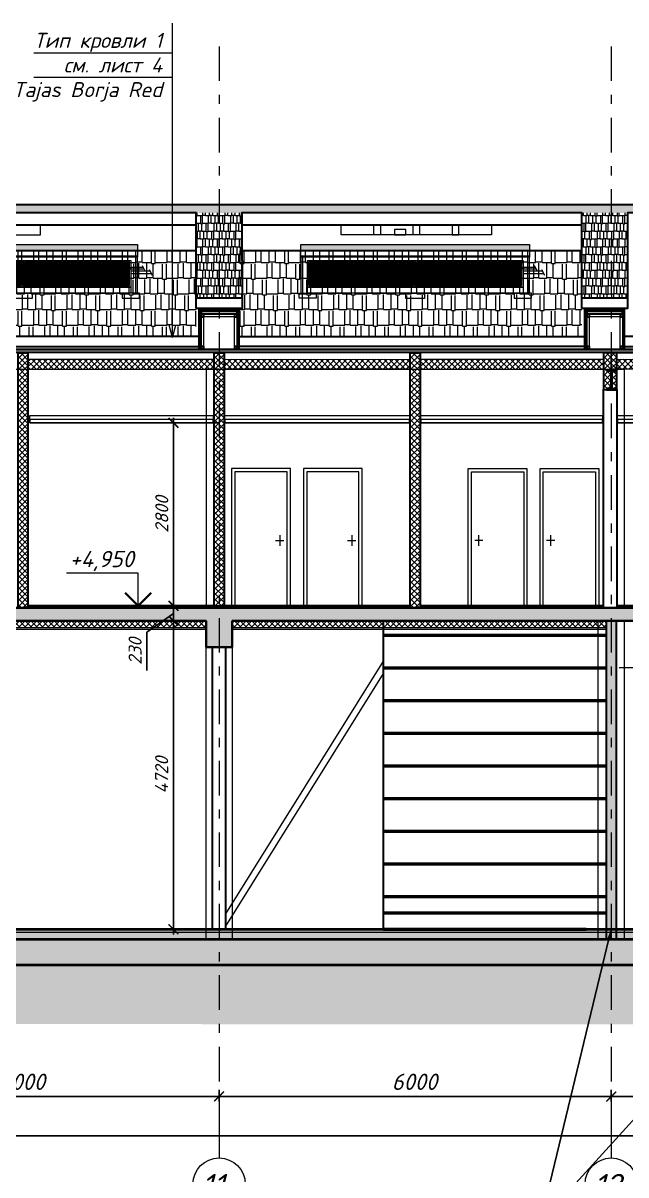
# Model space of a CAD drawing. Header units: millimetres. Extents: x -6419137 to 687965, y -598396 to 179722.
# Drawn here: x 466091 to 475316, y 79737 to 97367 of the extents above; entities that cross this region are included whole.
import ezdxf
from ezdxf.enums import TextEntityAlignment as Align

# ---------------------------------------------------------------- set-up
doc = ezdxf.new("R2010")
doc.units = ezdxf.units.MM
doc.header["$MEASUREMENT"] = 0
doc.linetypes.add('штриховаяX2', pattern=[38.1, 25.4, -12.7])
doc.linetypes.add('Штрихштриховая', pattern=[10936.110735, 5291.666508, -2116.666555, 1411.111116, -2116.666555])
for name, color, linetype, lineweight in [('k_ Металл', 5, 'Continuous', 40), ('Арматура', 72, 'Continuous', 50), ('Двери ArchiCAD', 7, 'Continuous', 0), ('колонны_Ном._пера__94', 252, 'Continuous', 5), ('оси_Ном._пера__96', 7, 'Continuous', 5), ('оси_Ном._пера__97', 7, 'Continuous', 20), ('отделка', 220, 'Continuous', 0), ('перекрытие_Ном._пера__94', 252, 'Continuous', 13), ('перекрытие_Ном._пера__98', 7, 'Continuous', 35), ('перекрытие_Ном._пера__99', 7, 'Continuous', 40), ('стены внутр_Ном._пера__99', 7, 'Continuous', 30), ('стены наруж_Ном._пера__1', 7, 'Continuous', 25), ('стены наруж_Ном._пера__99', 7, 'Continuous', 40), ('текст_Ном._пера__1', 7, 'Continuous', 25), ('текст_Ном._пера__96', 7, 'Continuous', 5), ('чертеж_Ном._пера__91', 250, 'Continuous', 5), ('чертеж_Ном._пера__96', 7, 'Continuous', 13), ('чертеж_Ном._пера__98', 7, 'Continuous', 35), ('Штриховка', 7, 'Continuous', 5), ('штриховка_Ном._пера__94', 252, 'Continuous', 5), ('штриховка_Ном._пера__95', 251, 'Continuous', 5), ('штриховка_Ном._пера__96', 7, 'Continuous', 13)]:
    doc.layers.add(name, color=color, linetype=linetype, lineweight=lineweight)
for name, color, linetype in [('крыша', 7, 'Continuous'), ('оси', 7, 'Continuous'), ('перегородки', 7, 'Continuous'), ('размеры', 7, 'Continuous'), ('размеры внутр', 7, 'Continuous'), ('стены наруж', 7, 'Continuous'), ('текст', 7, 'Continuous'), ('чертеж', 7, 'Continuous')]:
    doc.layers.add(name, color=color, linetype=linetype)
doc.styles.get("Standard").update_dxf_attribs({"font": 'isocpeui.ttf'})
doc.styles.add('СГЕНЕРИР_СТИЛЬ_1', font='gost_2_304-81_type.ttf')
doc.dimstyles.new('STEP', dxfattribs={"dimtxt": 200, "dimasz": 150, "dimexe": 80, "dimexo": 80, "dimgap": 80, "dimtad": 1, "dimdec": 0, "dimzin": 0, "dimdsep": 46, "dimtxsty": 'Standard', "dimblk": 'ARCHTICK', "dimcen": 150, "dimdle": 80, "dimadec": 0, "dimazin": 0, "dimtfac": 1, "dimtdec": 0, "dimtofl": 0, "dimtmove": 1, "dimatfit": 3, "dimfxl": 1, "dimtolj": 1, "dimtzin": 0, "dimarcsym": 0})
doc.dimstyles.new('СГЕНЕРИР_СТИЛЬ__1', dxfattribs={"dimtxt": 250, "dimasz": 150, "dimexe": 100, "dimexo": 100, "dimgap": 100, "dimtad": 1, "dimdec": 0, "dimzin": 0, "dimdsep": 46, "dimtxsty": 'Standard', "dimblk": 'ARCHTICK', "dimcen": 0.09, "dimdle": 100, "dimclrd": 7, "dimclre": 7, "dimclrt": 7, "dimadec": 0, "dimazin": 0, "dimtfac": 1, "dimtdec": 0, "dimtmove": 0, "dimatfit": 3, "dimfxl": 1, "dimtolj": 1, "dimtzin": 0, "dimarcsym": 0})
pattern_1 = [(0, (360254.3, -7096.7), (510, 240), [120, -100, 140, -60, 180, -80]), (0, (360374.3, -7086.7), (510, 240), [100, -380, 80, -120]), (0, (360614.3, -7111.7), (510, 240), [60, -620]), (90, (360254.29, -7096.7), (-170, 240), [230, -730]), (90, (360374.29, -7096.7), (-170, 240), [225, -735]), (90, (360474.29, -7096.7), (-170, 240), [210, -750]), (90, (360614.29, -7111.7), (-170, 240), [230, -730]), (90, (360674.29, -7111.7), (-170, 240), [230, -730]), (90, (360854.29, -7096.7), (-170, 240), [220, -740])]
pattern_2 = [(0, (360254.29, -7096.7), (255, 120), [60, -50, 70, -30, 90, -40]), (0, (360314.29, -7091.7), (255, 120), [50, -190, 40, -60]), (0, (360434.29, -7104.2), (255, 120), [30, -310]), (90, (360254.29, -7096.7), (-85, 120), [115, -365]), (90, (360314.29, -7096.7), (-85, 120), [112.5, -367.5]), (90, (360364.29, -7096.7), (-85, 120), [105, -375]), (90, (360434.29, -7104.2), (-85, 120), [115, -365]), (90, (360464.29, -7104.2), (-85, 120), [115, -365]), (90, (360554.29, -7096.7), (-85, 120), [110, -370])]
pattern_3 = [(45, (469382.946, 91883.295), (-44.1942, 44.1942), []), (135, (469382.946, 91883.295), (-44.1942, -44.1942), [])]
pattern_4 = [(0, (54.998, 374.053), (9e-15, 25), [])]

# ---------------------------------------------------------------- blocks, each defined once
blk = doc.blocks.new('Линия_1_1', base_point=(-12683, 8059))
at = {"layer": 'текст_Ном._пера__96', "linetype": 'Continuous'}
for q in [(-12683, 12870), (-12733, 8246), (-12633, 8246)]:
    blk.add_line((-12683, 8059), q, dxfattribs=at)
blk = doc.blocks.new('_ArchTick')
at = {"color": 0, "linetype": 'ByBlock', "const_width": 0.15}
blk.add_lwpolyline([(-0.5, -0.5), (0.5, 0.5)], dxfattribs=at)
blk = doc.blocks.new('*D712')
at = {"layer": 'Defpoints', "color": 0, "linetype": 'Continuous', "transparency": 16777216}
for p in [(484591, 80338), (416941, 80163), (484591, 80163)]:
    blk.add_point(p, dxfattribs=at)
at = {"layer": 'размеры', "color": 7, "linetype": 'Continuous', "lineweight": -2, "transparency": 16777216}
for p, q in [((416941, 80263), (416941, 80438)), ((484591, 80263), (484591, 80438)), ((416841, 80338), (484691, 80338))]:
    blk.add_line(p, q, dxfattribs=at)
at = {"layer": 'размеры', "color": 7, "linetype": 'Continuous', "lineweight": -2, "transparency": 16777216, "xscale": 150, "yscale": 150, "zscale": 150, "rotation": 180}
blk.add_blockref('_ArchTick', (416941, 80338), dxfattribs=at)
at = {"layer": 'размеры', "color": 7, "linetype": 'Continuous', "lineweight": -2, "transparency": 16777216, "xscale": 150, "yscale": 150, "zscale": 150}
blk.add_blockref('_ArchTick', (484591, 80338), dxfattribs=at)
at = {"layer": 'размеры', "color": 7, "linetype": 'Continuous', "transparency": 16777216, "insert": (450760, 80565), "char_height": 250, "attachment_point": 5}
blk.add_mtext('\\A1;67650', dxfattribs=at)
blk = doc.blocks.new('*D722')
at = {"layer": 'Defpoints', "color": 0, "linetype": 'Continuous', "transparency": 16777216}
for p in [(469091, 80938), (463091, 80763), (469091, 80763)]:
    blk.add_point(p, dxfattribs=at)
at = {"layer": 'размеры', "color": 7, "linetype": 'Continuous', "lineweight": -2, "transparency": 16777216}
for p, q in [((462991, 80938), (469191, 80938)), ((463091, 80863), (463091, 81038)), ((469091, 80863), (469091, 81038))]:
    blk.add_line(p, q, dxfattribs=at)
at = {"layer": 'размеры', "color": 7, "linetype": 'Continuous', "lineweight": -2, "transparency": 16777216, "xscale": 150, "yscale": 150, "zscale": 150, "rotation": 180}
blk.add_blockref('_ArchTick', (463091, 80938), dxfattribs=at)
at = {"layer": 'размеры', "color": 7, "linetype": 'Continuous', "lineweight": -2, "transparency": 16777216, "xscale": 150, "yscale": 150, "zscale": 150}
blk.add_blockref('_ArchTick', (469091, 80938), dxfattribs=at)
at = {"layer": 'размеры', "color": 7, "linetype": 'Continuous', "transparency": 16777216, "insert": (466080, 81163), "char_height": 250, "attachment_point": 5}
blk.add_mtext('\\A1;6000', dxfattribs=at)
blk = doc.blocks.new('*D723')
at = {"layer": 'Defpoints', "color": 0, "linetype": 'Continuous', "transparency": 16777216}
for p in [(475091, 80938), (469091, 80763), (475091, 80763)]:
    blk.add_point(p, dxfattribs=at)
at = {"layer": 'размеры', "color": 7, "linetype": 'Continuous', "lineweight": -2, "transparency": 16777216}
for p, q in [((468991, 80938), (475191, 80938)), ((469091, 80863), (469091, 81038)), ((475091, 80863), (475091, 81038))]:
    blk.add_line(p, q, dxfattribs=at)
at = {"layer": 'размеры', "color": 7, "linetype": 'Continuous', "lineweight": -2, "transparency": 16777216, "xscale": 150, "yscale": 150, "zscale": 150, "rotation": 180}
blk.add_blockref('_ArchTick', (469091, 80938), dxfattribs=at)
at = {"layer": 'размеры', "color": 7, "linetype": 'Continuous', "lineweight": -2, "transparency": 16777216, "xscale": 150, "yscale": 150, "zscale": 150}
blk.add_blockref('_ArchTick', (475091, 80938), dxfattribs=at)
at = {"layer": 'размеры', "color": 7, "linetype": 'Continuous', "transparency": 16777216, "insert": (472080, 81163), "char_height": 250, "attachment_point": 5}
blk.add_mtext('\\A1;6000', dxfattribs=at)
blk = doc.blocks.new('*D724')
at = {"layer": 'Defpoints', "color": 0, "linetype": 'Continuous', "transparency": 16777216}
for p in [(478591, 80938), (475091, 80763), (478591, 80763)]:
    blk.add_point(p, dxfattribs=at)
at = {"layer": 'размеры', "color": 7, "linetype": 'Continuous', "lineweight": -2, "transparency": 16777216}
for p, q in [((474991, 80938), (478691, 80938)), ((475091, 80863), (475091, 81038)), ((478591, 80863), (478591, 81038))]:
    blk.add_line(p, q, dxfattribs=at)
at = {"layer": 'размеры', "color": 7, "linetype": 'Continuous', "lineweight": -2, "transparency": 16777216, "xscale": 150, "yscale": 150, "zscale": 150, "rotation": 180}
blk.add_blockref('_ArchTick', (475091, 80938), dxfattribs=at)
at = {"layer": 'размеры', "color": 7, "linetype": 'Continuous', "lineweight": -2, "transparency": 16777216, "xscale": 150, "yscale": 150, "zscale": 150}
blk.add_blockref('_ArchTick', (478591, 80938), dxfattribs=at)
at = {"layer": 'размеры', "color": 7, "linetype": 'Continuous', "transparency": 16777216, "insert": (476830, 81163), "char_height": 250, "attachment_point": 5}
blk.add_mtext('\\A1;3500', dxfattribs=at)
blk = doc.blocks.new('A$C4D54658C')
at = {"layer": 'штриховка_Ном._пера__96', "linetype": 'Continuous'}
h = blk.add_hatch(dxfattribs=at)
h.set_pattern_fill('ANSI33', color=256, scale=500, style=0)
h.set_pattern_definition([(45, (-13169.47, 40.54), (-88.38835, 88.38835), []), (45, (-13081.08, 40.54), (-88.38835, 88.38835), [62.5, -31.25])])
h.paths.add_polyline_path([(-12938, -40), (-13338, -40), (-13338, -41), (-12938, -41)], flags=16)
h.paths.add_polyline_path([(24562, 268), (24162, 268), (24162, -40), (24562, -40)])
h.paths.add_polyline_path([(-13338, -432), (24562, -432), (24562, -32), (-13338, -32)])
h = blk.add_hatch(dxfattribs=at)
h.set_pattern_fill('AR-CONC', color=256, scale=8, style=0)
h.set_pattern_definition([(50, (-117084.94, 401.83), (57.380815, -5.020171), [6, -66]), (355, (-117084.94, 401.83), (-11.100107, 60.17537), [4.8, -52.8]), (100.451444, (-117080.16, 401.41), (46.280708, 55.1552), [5.099215, -56.09137]), (46.1842, (-117084.94, 417.83), (85.379306, -13.241542), [9, -99]), (96.635635, (-117077.825, 416.73), (74.772956, 77.92949), [7.64883, -84.1371]), (351.184164, (-117084.94, 417.83), (74.772956, 77.92949), [7.2, -79.2]), (21, (-117076.94, 413.83), (47.752564, -32.209511), [6, -66]), (326, (-117076.94, 413.83), (19.465227, 58.012004), [4.8, -52.8]), (71.451445, (-117072.96, 411.146), (67.21779, 25.802492), [5.099215, -56.09137]), (37.5, (-117084.94, 401.83), (0.9727884, 26.6315083), [0, -52.16, 0, -53.6, 0, -53]), (7.5, (-117084.94, 401.83), (21.045563, 31.552937), [0, -30.56, 0, -50.96, 0, -20.2]), (327.5, (-117102.78, 401.83), (42.705795, -1.8043897), [0, -20, 0, -62.4, 0, -82.8]), (317.5, (-117110.78, 401.83), (46.654894, 8.008399), [0, -26, 0, -41.44, 0, -58.8])])
h.paths.add_polyline_path([(-9618, 18), (-9618, 118), (-13338, 118), (-13338, 18)])
h.paths.add_polyline_path([(-9458, 118), (-9458, -32), (24162, -32), (24162, 118)])
at = {"layer": 'перекрытие_Ном._пера__99', "linetype": 'Continuous'}
blk.add_line((-9465, 118), (24162, 118), dxfattribs=at)
blk.add_lwpolyline([(24562, -432), (-13338, -432), (-13338, -32), (24162, -32), (24162, 268), (24562, 268), (24562, -40), (24562, -432)], dxfattribs=at)
at = {"layer": 'штриховка_Ном._пера__96', "linetype": 'Continuous'}
blk.add_line((-9460, 73), (24162, 73), dxfattribs=at)
blk = doc.blocks.new('*D731')
at = {"layer": 'Defpoints', "color": 0, "transparency": 16777216}
for p in [(468394, 91247), (469179, 91247), (468309, 88447)]:
    blk.add_point(p, dxfattribs=at)
at = {"layer": 'чертеж_Ном._пера__91', "color": 0, "lineweight": -2, "transparency": 16777216}
for p, q in [((468394, 88367), (468394, 91327)), ((469099, 91247), (468314, 91247)), ((468389, 88447), (468474, 88447))]:
    blk.add_line(p, q, dxfattribs=at)
at = {"layer": 'чертеж_Ном._пера__91', "color": 0, "lineweight": -2, "transparency": 16777216, "xscale": 150, "yscale": 150, "zscale": 150}
for p, rotation in [((468394, 91247), 90), ((468394, 88447), 270)]:
    blk.add_blockref('_ArchTick', p, dxfattribs=dict(at, rotation=rotation))
at = {"layer": 'чертеж_Ном._пера__91', "color": 0, "lineweight": 0, "transparency": 16777216, "insert": (468214, 89847), "char_height": 200, "attachment_point": 5, "rotation": 90}
blk.add_mtext('\\A1;2800', dxfattribs=at)
blk = doc.blocks.new('Стандартный маркер сетки[4]_1', base_point=(-11121, 200))
at = {"layer": 'оси_Ном._пера__96', "linetype": 'Штрихштриховая', "ltscale": 0.1}
blk.add_line((-11121, 13513), (-11121, -2500), dxfattribs=at)
at = {"layer": 'оси_Ном._пера__96', "linetype": 'Штрихштриховая'}
blk.add_line((-11121, -2500), (-11121, -3500), dxfattribs=at)
blk.add_point((-11121, -2500), dxfattribs=at)
blk.add_point((-11121, -2500), dxfattribs=at)
at = {"layer": 'оси_Ном._пера__97', "linetype": 'Continuous'}
blk.add_circle((-11121, -3900), 400, dxfattribs=at)
at = {"layer": 'оси_Ном._пера__96', "style": 'СГЕНЕРИР_СТИЛЬ_1'}
blk.add_attdef('AC_MarkerText_1', text='', height=350, rotation=360, dxfattribs=at).set_placement((-11260, -4170), align=Align.BOTTOM_LEFT)
blk = doc.blocks.new('*U702')
for p, q in [((56.95, 287.8), (0, 287.8)), ((71.95, 272.8), (71.95, 24.2)), ((78.05, 272.8), (78.05, 24.2)), ((93.05, 287.8), (150, 287.8)), ((56.95, 9.2), (0, 9.2)), ((93.05, 9.2), (150, 9.2))]:
    blk.add_line(p, q)
for points in [[(150, 287.8), (150, 297), (0, 297), (0, 287.8)], [(0, 9.2), (0, 0), (150, 0), (150, 9.2)]]:
    blk.add_lwpolyline(points)
for centre, start, end in [((56.95, 272.8), 0, 90), ((93.05, 272.8), 90, 180), ((56.95, 24.2), 270, 360), ((93.05, 24.2), 180, 270)]:
    blk.add_arc(centre, 15, start, end)
blk = doc.blocks.new('*D739')
at = {"layer": 'Defpoints', "color": 0, "transparency": 16777216}
for p in [(468287, 88217), (468287, 83497), (468393, 83497)]:
    blk.add_point(p, dxfattribs=at)
at = {"layer": 'чертеж_Ном._пера__91', "color": 0, "lineweight": -2, "transparency": 16777216}
for p, q in [((468367, 88217), (468473, 88217)), ((468393, 88297), (468393, 83417)), ((468367, 83497), (468473, 83497))]:
    blk.add_line(p, q, dxfattribs=at)
at = {"layer": 'чертеж_Ном._пера__91', "color": 0, "lineweight": -2, "transparency": 16777216, "xscale": 150, "yscale": 150, "zscale": 150}
for p, rotation in [((468393, 88217), 90), ((468393, 83497), 270)]:
    blk.add_blockref('_ArchTick', p, dxfattribs=dict(at, rotation=rotation))
at = {"layer": 'чертеж_Ном._пера__91', "color": 0, "lineweight": 0, "transparency": 16777216, "insert": (468212, 85857), "char_height": 200, "attachment_point": 5, "rotation": 90}
blk.add_mtext('\\A1;4720', dxfattribs=at)
blk = doc.blocks.new('*D733')
at = {"layer": 'Defpoints', "color": 0, "transparency": 16777216}
for p in [(468301, 88447), (468301, 88217), (468394, 88217)]:
    blk.add_point(p, dxfattribs=at)
at = {"layer": 'чертеж_Ном._пера__91', "color": 0, "lineweight": -2, "transparency": 16777216}
for p, q in [((468394, 88527), (468394, 88137)), ((468394, 88332), (467986, 88044)), ((468381, 88447), (468474, 88447)), ((468381, 88217), (468474, 88217)), ((467986, 88044), (467986, 87460))]:
    blk.add_line(p, q, dxfattribs=at)
at = {"layer": 'чертеж_Ном._пера__91', "color": 0, "lineweight": -2, "transparency": 16777216, "xscale": 150, "yscale": 150, "zscale": 150}
for p, rotation in [((468394, 88447), 90), ((468394, 88217), 270)]:
    blk.add_blockref('_ArchTick', p, dxfattribs=dict(at, rotation=rotation))
at = {"layer": 'чертеж_Ном._пера__91', "color": 0, "lineweight": 0, "transparency": 16777216, "insert": (467806, 87752), "char_height": 200, "attachment_point": 5, "rotation": 90}
blk.add_mtext('\\A1;230', dxfattribs=at)
blk = doc.blocks.new('A$C403B57EC')
at = {"layer": 'чертеж_Ном._пера__96', "linetype": 'Continuous'}
for p, q in [((51, 201), (-1046, 201)), ((51, -299), (51, 201)), ((410, -299), (-240, -299))]:
    blk.add_line(p, q, dxfattribs=at)
at = {"layer": 'чертеж_Ном._пера__98', "linetype": 'Continuous'}
for q in [(-149, -99), (251, -99)]:
    blk.add_line((51, -299), q, dxfattribs=at)
blk = doc.blocks.new('A$C2E055150')
at = {"layer": 'стены наруж'}
h = blk.add_hatch(color=256, dxfattribs=at)
h.dxf.hatch_style = 1
h.set_gradient(color1=(255, 255, 255), color2=(135, 135, 135), rotation=90, tint=1)
h.paths.add_polyline_path([(1052, 995), (-2447, 995), (-2447, 897), (1052, 897)])
at = {"layer": 'чертеж', "true_color": 0x565c8a}
h = blk.add_hatch(dxfattribs=at)
h.set_pattern_fill('ANSI31', color=165, scale=200, angle=315)
h.set_pattern_definition(pattern_4)
h.paths.add_polyline_path([(-722, 726), (-2323, 726), (-2323, 367), (-722, 367)])
h = blk.add_hatch(dxfattribs=at)
h.set_pattern_fill('ANSI31', color=165, scale=200, angle=315)
h.set_pattern_definition(pattern_4)
h.paths.add_polyline_path([(928, 726), (-673, 726), (-673, 367), (928, 367)])
at = {"layer": 'чертеж', "lineweight": 5}
for points in [[(-2447, 995), (1052, 995), (1052, 798), (-2447, 798)], [(-2447, 897), (1052, 897), (1052, 816), (-2447, 816)], [(-2417, 798), (-2447, 798), (-2447, 248), (-2417, 248)], [(-2347, 750), (-697, 750), (-697, 343), (-2347, 343)], [(-697, 750), (953, 750), (953, 343), (-697, 343)], [(1052, 798), (1023, 798), (1023, 248), (1052, 248)], [(-2475, 248), (-2214, 248), (-2214, 171), (-2475, 171)], [(-839, 248), (-556, 248), (-556, 165), (-839, 165)], [(1084, 248), (819, 248), (819, 171), (1084, 171)]]:
    blk.add_lwpolyline(points, close=True, dxfattribs=at)
at = {"layer": 'чертеж', "color": 165, "true_color": 0x565c8a}
for points in [[(-2323, 726), (-722, 726), (-722, 367), (-2323, 367)], [(-673, 726), (928, 726), (928, 367), (-673, 367)]]:
    blk.add_lwpolyline(points, close=True, dxfattribs=at)
at = {"layer": 'чертеж', "lineweight": 5}
for points in [[(1155, 616), (953, 616), (953, 649), (1137, 649)], [(1248, 585), (953, 585), (953, 552), (1266, 552)]]:
    blk.add_lwpolyline(points, dxfattribs=at)
at = {"layer": 'чертеж', "lineweight": 9}
blk.add_lwpolyline([(-2347, 343), (953, 343), (953, 248), (-2347, 248)], close=True, dxfattribs=at)
at = {"layer": 'чертеж_Ном._пера__96', "color": 56, "lineweight": 5, "true_color": 0x757500}
for points in [[(1124, 674), (1168, 592)], [(1234, 611), (1280, 526)]]:
    blk.add_lwpolyline(points, dxfattribs=at)

msp = doc.modelspace()

# ---------------------------------------------------------------- hatches: boundary and pattern name
at = {"layer": 'перекрытие_Ном._пера__94', "linetype": 'Continuous'}
h = msp.add_hatch(color=256, dxfattribs=at)
h.paths.add_polyline_path([(484791.2, 88216.6), (484391.2, 88216.6), (484391.2, 87816.6), (484791.2, 87816.6)])
h.paths.add_polyline_path([(469291.2, 88216.6), (468891.2, 88216.6), (468891.2, 87816.6), (469291.2, 87816.6)])
h.paths.add_polyline_path([(463291.2, 88216.6), (462891.2, 88216.6), (462891.2, 87816.6), (463291.2, 87816.6)])
h.paths.add_polyline_path([(457291.2, 88216.6), (456891.2, 88216.6), (456891.2, 87816.6), (457291.2, 87816.6)])
h.paths.add_polyline_path([(450891.2, 88216.6), (486091.2, 88216.6), (486091.2, 88416.3), (450891.2, 88416.6)])
at = {"layer": 'стены внутр_Ном._пера__99', "lineweight": 5}
h = msp.add_hatch(dxfattribs=at)
h.set_pattern_fill('ANSI37', color=34, scale=500, style=0)
h.set_pattern_definition([(45, (372254.29, -7096.7), (-44.194174, 44.194174), []), (135, (372254.29, -7096.7), (-44.194174, -44.194174), [])])
h.paths.add_polyline_path([(466166.2, 92318.4), (466016.2, 92318.4), (466016.2, 88416.6), (466166.2, 88416.6)])
h = msp.add_hatch(dxfattribs=at)
h.set_pattern_fill('ANSI37', color=34, scale=500, style=0)
h.set_pattern_definition([(45, (375254.29, -7096.7), (-44.194174, 44.194174), []), (135, (375254.29, -7096.7), (-44.194174, -44.194174), [])])
h.paths.add_polyline_path([(469166.2, 92318.1), (469016.2, 92318.1), (469016.2, 88416.6), (469166.2, 88416.6)])
h = msp.add_hatch(dxfattribs=at)
h.set_pattern_fill('ANSI37', color=34, scale=500, style=0)
h.set_pattern_definition([(45, (378254.29, -7096.7), (-44.194174, 44.194174), []), (135, (378254.29, -7096.7), (-44.194174, -44.194174), [])])
h.paths.add_polyline_path([(472166.2, 92318.1), (472016.2, 92318.1), (472016.2, 88416.6), (472166.2, 88416.6)])
h = msp.add_hatch(dxfattribs=at)
h.set_pattern_fill('ANSI37', color=34, scale=500, style=0)
h.set_pattern_definition([(45, (381212.04, -7096.7), (-44.194174, 44.194174), []), (135, (381212.04, -7096.7), (-44.194174, -44.194174), [])])
h.paths.add_polyline_path([(474974, 91758.4), (475174, 91758.4), (475174, 92318.1), (474974, 92318.1)])
at = {"layer": 'Штриховка', "lineweight": 0}
h = msp.add_hatch(dxfattribs=at)
h.set_pattern_fill('ANSI37', color=52, scale=500)
h.set_pattern_definition([(45, (463382.946, 91883.295), (-44.1942, 44.1942), []), (135, (463382.946, 91883.295), (-44.1942, -44.1942), [])])
h.paths.add_polyline_path([(466166.2, 92219.5), (469016.2, 92219.5), (469016.2, 92069.5), (466166.2, 92069.5)])
h = msp.add_hatch(dxfattribs=at)
h.set_pattern_fill('ANSI37', color=52, scale=500)
h.set_pattern_definition(pattern_3)
h.paths.add_polyline_path([(472016.2, 92219.5), (469166.2, 92221.4), (469166.2, 92071.4), (472016.2, 92069.5)])
h = msp.add_hatch(dxfattribs=at)
h.set_pattern_fill('ANSI37', color=52, scale=500)
h.set_pattern_definition(pattern_3)
h.paths.add_polyline_path([(472166.2, 92219.5), (474974, 92219.5), (474974, 92069.5), (472166.2, 92069.5)])
h = msp.add_hatch(dxfattribs=at)
h.set_pattern_fill('ANSI37', color=52, scale=500)
h.set_pattern_definition([(45, (475877.946, 91883.295), (-44.1942, 44.1942), []), (135, (475877.946, 91883.295), (-44.1942, -44.1942), [])])
h.paths.add_polyline_path([(478511.2, 92219.5), (475174, 92221.4), (475174, 92071.4), (478511.2, 92069.5)])
h = msp.add_hatch(dxfattribs=at)
h.set_pattern_fill('ANSI37', color=30, scale=500)
h.set_pattern_definition([(45, (381757.235, -6226.71), (-44.194174, 44.194174), []), (135, (381757.235, -6226.71), (-44.194174, -44.194174), [])])
h.paths.add_polyline_path([(463291.2, 88216.6), (463291.2, 88116.1), (468891.3, 88116.1), (468891.2, 88216.6)])
h = msp.add_hatch(dxfattribs=at)
h.set_pattern_fill('ANSI37', color=30, scale=500)
h.set_pattern_definition([(45, (387877.235, -6226.71), (-44.194174, 44.194174), []), (135, (387877.235, -6226.71), (-44.194174, -44.194174), [])])
h.paths.add_polyline_path([(469291.2, 88216.6), (469291.2, 88116.1), (475011.3, 88116.1), (475011.2, 88216.6)])
at = {"layer": 'Штриховка'}
msp.add_hatch(color=8, dxfattribs=at).paths.add_polyline_path([(475011.4, 88216.6), (475011.4, 83346.6), (475171.1, 83346.6), (475171.1, 88216.6)])
at = {"layer": 'штриховка_Ном._пера__94'}
h = msp.add_hatch(dxfattribs=at)
h.set_pattern_fill('AR-PARQ1', color=256, scale=100, angle=45, style=0)
h.set_pattern_definition([(135, (441776.4, 81390.7), (-1697.056, 1e-13), [1200, -1200]), (135, (441917.8, 81532.1), (-1697.056, 1e-13), [1200, -1200]), (135, (442059.2, 81673.5), (-1697.056, 1e-13), [1200, -1200]), (135, (442200.6, 81814.9), (-1697.056, 1e-13), [1200, -1200]), (135, (442342, 81956.3), (-1697.056, 1e-13), [1200, -1200]), (135, (442483.5, 82097.8), (-1697.056, 1e-13), [1200, -1200]), (135, (442624.9, 82239.2), (-1697.056, 1e-13), [1200, -1200]), (45, (440927.8, 82239.2), (1697.056, -1e-13), [1200, -1200]), (45, (440786.4, 82380.6), (1697.056, -1e-13), [1200, -1200]), (45, (440645, 82522), (1697.056, -1e-13), [1200, -1200]), (45, (440503.6, 82663.4), (1697.056, -1e-13), [1200, -1200]), (45, (440362.2, 82804.9), (1697.056, -1e-13), [1200, -1200]), (45, (440220.7, 82946.3), (1697.056, -1e-13), [1200, -1200]), (45, (440079.3, 83087.7), (1697.056, -1e-13), [1200, -1200])])
h.paths.add_polyline_path([(442819.5, 81590.6), (443719.4, 81590.6), (443719.4, 82058.5), (444466, 82058.5), (444466, 81170.4), (442819.5, 81170.4)])
h.paths.add_polyline_path([(485191.2, 83338.2), (491618.6, 83338.2), (491618.6, 82952), (485202.9, 82952), (485191.2, 82946.6), (485191.2, 83116.6)])
h.paths.add_polyline_path([(445317.7, 82946.5), (445358.8, 82938.2), (446050.8, 82938.2), (446150.7, 82938.2), (491585.5, 82952), (491584.7, 82038), (443719.4, 82052.4), (443719.4, 82946.5)])
at = {"layer": 'штриховка_Ном._пера__95', "true_color": 0xe26846}
h = msp.add_hatch(dxfattribs=at)
h.set_pattern_fill('AR-RSHKE', color=13, scale=10, style=0)
h.set_pattern_definition(pattern_2)
h.paths.add_polyline_path([(485240.8, 94589.7), (447248.5, 94589.7), (447248.5, 94460.6), (485240.8, 94460.6)])
h = msp.add_hatch(dxfattribs=at)
h.set_pattern_fill('AR-RSHKE', color=13, scale=10, style=0)
h.set_pattern_definition(pattern_2)
h.paths.add_polyline_path([(469441.2, 94460.6), (468741.2, 94460.6), (468741.7, 93162.7), (469441.7, 93162.7)])
h = msp.add_hatch(dxfattribs=at)
h.set_pattern_fill('AR-RSHKE', color=13, scale=10, style=0)
h.set_pattern_definition(pattern_2)
h.paths.add_polyline_path([(475340.8, 94460.6), (474640.8, 94460.6), (474641.2, 93162.7), (475341.2, 93162.7)])
h = msp.add_hatch(dxfattribs=at)
h.set_pattern_fill('AR-RSHKE', color=13, scale=20, style=0)
h.set_pattern_definition(pattern_1)
h.paths.add_polyline_path([(468741.6, 93879.1), (463441.7, 93879.2), (463441.7, 92558.1), (468741.6, 92558.1)])
h = msp.add_hatch(dxfattribs=at)
h.set_pattern_fill('AR-RSHKE', color=13, scale=20, style=0)
h.set_pattern_definition(pattern_1)
h.paths.add_polyline_path([(474641.2, 93879.1), (469386.2, 93879.2), (469386.2, 92569.9), (474641.2, 92569.8)])

# ---------------------------------------------------------------- linework, layer by layer
at = {"lineweight": 0}
for points in [[(466195, 91360), (468999.9, 91360), (468999.9, 91246.6), (466195, 91246.6)], [(469180.1, 91360), (472005.7, 91360), (472005.7, 91246.6), (469180.1, 91246.6)], [(472178.5, 91360), (474959.2, 91360), (474959.2, 91246.6), (472178.5, 91246.6)], [(475184.8, 91360), (478495.4, 91360), (478495.4, 91246.6), (475184.8, 91246.6)]]:
    msp.add_lwpolyline(points, close=True, dxfattribs=at)
at = {"layer": 'k_ Металл', "lineweight": 5}
for points in [[(475091.2, 92318.1), (451291.2, 92319), (451291.2, 92070.3), (475091.2, 92069.4)], [(475091.2, 92318.1), (478591.2, 92318.1), (478591.2, 92069.4), (475091.2, 92069.4)]]:
    msp.add_lwpolyline(points, close=True, dxfattribs=at)
at = {"layer": 'Арматура', "lineweight": 53}
for points in [[(471602.6, 87996.6), (475011.2, 87996.6)], [(471602.6, 87496.6), (475011.2, 87496.6)], [(471602.6, 86996.6), (475011.2, 86996.6)], [(471602.6, 86496.6), (475011.2, 86496.6)], [(471602.6, 85996.6), (475011.2, 85996.6)], [(471602.6, 85496.6), (475011.2, 85496.6)], [(471602.6, 84996.6), (475011.2, 84996.6)], [(471602.6, 84496.6), (475011.2, 84496.6)], [(471602.6, 83996.6), (475011.2, 83996.6)], [(471602.6, 83746.6), (475011.2, 83746.6)]]:
    msp.add_lwpolyline(points, dxfattribs=at)
at = {"layer": 'Арматура', "color": 20, "lineweight": 53}
msp.add_lwpolyline([(471602.6, 83496.6), (474705.6, 83496.6)], dxfattribs=at)
at = {"layer": 'Двери ArchiCAD'}
for points in [[(470181.2, 90546.6), (469281.2, 90546.6), (469281.2, 88446.6), (470181.2, 88446.6)], [(470131.2, 90496.6), (469331.2, 90496.6), (469331.2, 88446.6), (470131.2, 88446.6)], [(471281.2, 90546.6), (470381.2, 90546.6), (470381.2, 88446.6), (471281.2, 88446.6)], [(471231.2, 90496.6), (470431.2, 90496.6), (470431.2, 88446.6), (471231.2, 88446.6)], [(472901.2, 90546.6), (473801.2, 90546.6), (473801.2, 88446.6), (472901.2, 88446.6)], [(472951.2, 90496.6), (473751.2, 90496.6), (473751.2, 88446.6), (472951.2, 88446.6)], [(474001.2, 90546.6), (474901.2, 90546.6), (474901.2, 88446.6), (474001.2, 88446.6)], [(474051.2, 90496.6), (474851.2, 90496.6), (474851.2, 88446.6), (474051.2, 88446.6)]]:
    msp.add_lwpolyline(points, close=True, dxfattribs=at)
for points in [[(469954, 89444.6), (470080.6, 89444.6)], [(470022.3, 89528.9), (470022.3, 89364.2)], [(471054, 89444.6), (471180.6, 89444.6)], [(471122.3, 89528.9), (471122.3, 89364.2)], [(473128.5, 89444.6), (473001.9, 89444.6)], [(473060.2, 89528.9), (473060.2, 89364.2)], [(474228.5, 89444.6), (474101.9, 89444.6)], [(474160.2, 89528.9), (474160.2, 89364.2)]]:
    msp.add_lwpolyline(points, dxfattribs=at)
at = {"layer": 'колонны_Ном._пера__94', "color": 0}
for points in [[(468816.7, 93000.1), (469366.7, 93000.1), (469366.7, 92970.1), (468816.7, 92970.1)], [(468816.7, 92970.1), (469366.7, 92970.1), (469366.7, 92910.1), (468816.7, 92910.1)], [(468827.6, 92959.1), (469355.8, 92959.1), (469355.8, 92921), (468827.6, 92921)], [(474716.2, 93000.1), (475266.2, 93000.1), (475266.2, 92970.1), (474716.2, 92970.1)], [(474716.2, 92970.1), (475266.2, 92970.1), (475266.2, 92910.1), (474716.2, 92910.1)], [(474727.2, 92959.1), (475255.3, 92959.1), (475255.3, 92921), (474727.2, 92921)], [(451291.2, 92378.1), (484792.2, 92378.1), (484792.2, 92318.1), (451291.2, 92318.1)], [(451302.2, 92367.2), (484781.3, 92367.2), (484781.3, 92329), (451302.2, 92329)], [(469291.2, 83346.6), (468891.2, 83346.6), (468891.2, 87816.6), (469291.2, 87816.6)]]:
    msp.add_lwpolyline(points, close=True, dxfattribs=at)
at = {"layer": 'колонны_Ном._пера__94'}
for points in [[(468856.7, 92910.1), (468816.7, 92910.1), (468816.7, 92378.1), (468856.7, 92378.1)], [(468816.7, 92910.1), (469366.7, 92910.1), (469366.7, 92870.1), (468816.7, 92870.1)], [(469326.7, 92910.1), (469366.7, 92910.1), (469366.7, 92378.1), (469326.7, 92378.1)], [(474756.2, 92910.1), (474716.2, 92910.1), (474716.2, 92378.1), (474756.2, 92378.1)], [(474716.2, 92910.1), (475266.2, 92910.1), (475266.2, 92870.1), (474716.2, 92870.1)], [(475226.2, 92910.1), (475266.2, 92910.1), (475266.2, 92378.1), (475226.2, 92378.1)]]:
    msp.add_lwpolyline(points, close=True, dxfattribs=at)
at = {"layer": 'колонны_Ном._пера__94', "color": 5, "lineweight": 30}
for points in [[(468856.7, 92870.1), (468856.7, 92910.1), (468816.7, 92910.1), (468816.7, 92870.1), (468856.7, 92870.1)], [(469366.7, 92870.1), (469366.7, 92910.1), (469326.7, 92910.1), (469326.7, 92870.1), (469366.7, 92870.1)], [(474756.2, 92870.1), (474756.2, 92910.1), (474716.2, 92910.1), (474716.2, 92870.1), (474756.2, 92870.1)], [(475266.2, 92870.1), (475266.2, 92910.1), (475226.2, 92910.1), (475226.2, 92870.1), (475266.2, 92870.1)], [(468856.7, 92378.1), (468856.7, 92418.1), (468816.7, 92418.1), (468816.7, 92378.1), (468856.7, 92378.1)], [(469366.7, 92378.1), (469366.7, 92416.5), (469326.7, 92416.5), (469326.7, 92378.1), (469366.7, 92378.1)], [(474756.2, 92378.1), (474756.2, 92418.1), (474716.2, 92418.1), (474716.2, 92378.1), (474756.2, 92378.1)], [(475266.2, 92378.1), (475266.2, 92416.5), (475226.2, 92416.5), (475226.2, 92378.1), (475266.2, 92378.1)]]:
    msp.add_lwpolyline(points, dxfattribs=at)
at = {"layer": 'колонны_Ном._пера__94', "color": 0}
for points in [[(469091.2, 92069.7), (468891.2, 92069.7), (468891.2, 88416.6)], [(475174, 92069.4), (475291.2, 92069.4), (475291.2, 88416.6)], [(475291.2, 88416.6), (475174, 88416.6), (475174, 88416.6), (475215.4, 88416.6)]]:
    msp.add_lwpolyline(points, dxfattribs=at)
at = {"layer": 'колонны_Ном._пера__94', "color": 5}
msp.add_lwpolyline([(475291.2, 83346.6), (474891.2, 83346.6), (474891.2, 88216.6), (475291.2, 88216.6)], close=True, dxfattribs=at)
at = {"layer": 'крыша', "color": 0, "lineweight": 30}
for points in [[(447244.9, 93716.5), (447244.9, 94589.7), (485241.2, 94589.7), (485241.2, 93000.1), (484541.3, 93000.1), (484540.8, 94460.6), (478641.7, 94460.6), (478642.1, 93000.1), (477942.1, 93000.1)], [(468741.7, 93010.1), (468741.2, 94460.6), (463441.7, 94460.6), (463441.7, 93000.1), (462741.7, 93000.1)], [(474641.2, 93010.1), (474640.8, 94460.6), (469441.2, 94460.6), (469441.7, 93000.1), (468741.7, 93000.1)], [(477942.1, 93010.1), (477941.7, 94460.6), (475340.8, 94460.6), (475341.2, 93000.1), (474641.2, 93000.1)], [(468741.7, 93000.1), (468741.7, 93162.7), (469441.7, 93162.7), (469441.7, 93000.1), (468741.7, 93000.1)], [(474641.2, 93000.1), (474641.2, 93162.7), (475341.2, 93162.7), (475341.2, 93000.1), (474641.2, 93000.1)], [(468791.7, 92419.9), (468791.7, 92569.9), (463390.8, 92569.9), (463390.8, 92413.8), (468791.7, 92413.8)], [(469390.8, 92419.9), (469390.8, 92569.9), (474691.2, 92569.9), (474691.2, 92413.8), (469390.8, 92413.8)], [(477992.1, 92413.8), (477992.1, 92569.9), (475291.2, 92569.9), (475291.2, 92413.8), (477992.1, 92413.8)]]:
    msp.add_lwpolyline(points, dxfattribs=at)
at = {"layer": 'оси_Ном._пера__96', "linetype": 'Штрихштриховая'}
msp.add_line((475091.2, 80996.6), (475091.2, 79996.6), dxfattribs=at)
msp.add_point((475091.2, 80996.6), dxfattribs=at)
msp.add_point((475091.2, 80996.6), dxfattribs=at)
at = {"layer": 'отделка', "color": 0}
for points in [[(466195, 91246.6), (468999.9, 91246.6), (468999.9, 91296.6), (466195, 91296.6)], [(469180.1, 91246.6), (472005.7, 91246.6), (472005.7, 91296.6), (469180.1, 91296.6)], [(472178.5, 91246.6), (474959.2, 91246.6), (474959.2, 91296.6), (472178.5, 91296.6)], [(475184.8, 91246.6), (478495.4, 91246.6), (478495.4, 91296.6), (475184.8, 91296.6)]]:
    msp.add_lwpolyline(points, close=True, dxfattribs=at)
at = {"layer": 'отделка', "color": 0, "lineweight": 0}
for points in [[(463291.2, 88116.1), (468891.2, 88116.1)], [(463291.2, 88091.1), (468891.2, 88091.1)], [(469291.2, 88116.1), (475011.2, 88116.1)], [(469291.2, 88091.1), (475011.2, 88091.1)]]:
    msp.add_lwpolyline(points, dxfattribs=at)
at = {"layer": 'отделка', "linetype": 'штриховаяX2', "ltscale": 10}
msp.add_lwpolyline([(478515.9, 87496.5), (475175.9, 87496.5)], dxfattribs=at)
at = {"layer": 'перегородки'}
msp.add_lwpolyline([(469028.7, 88446.6), (469153.7, 88446.6)], dxfattribs=at)
at = {"layer": 'перекрытие_Ном._пера__98', "linetype": 'Continuous'}
for p, q in [((466166.2, 88446.6), (469016.2, 88446.6)), ((469166.2, 88446.6), (472016.2, 88446.6)), ((472166.2, 88446.6), (474974, 88446.6))]:
    msp.add_line(p, q, dxfattribs=at)
at = {"layer": 'перекрытие_Ном._пера__98'}
msp.add_lwpolyline([(484391.2, 88216.6), (484391.2, 87816.6), (484791.2, 87816.6), (484791.2, 88216.6), (486091.2, 88216.6), (486091.2, 88416.6), (450891.2, 88416.6), (450891.2, 88216.6), (456891.2, 88216.6), (456891.2, 87816.6), (457291.2, 87816.6), (457291.2, 88216.6), (462891.2, 88216.6), (462891.2, 87816.6), (463291.2, 87816.6), (463291.2, 88216.6), (468891.2, 88216.6), (468891.2, 87816.6), (469291.2, 87816.6), (469291.2, 88216.6), (484391.2, 88216.6)], dxfattribs=at)
at = {"layer": 'перекрытие_Ном._пера__98', "linetype": 'Continuous'}
msp.add_lwpolyline([(475174, 88446.6), (478511.2, 88446.6)], dxfattribs=at)
at = {"layer": 'стены внутр_Ном._пера__99', "color": 34}
for points in [[(466016.2, 88416.6), (466016.2, 92318.1), (466166.2, 92318.1), (466166.2, 88416.6), (466016.2, 88416.6)], [(469016.2, 88416.6), (469016.2, 92318.1), (469166.2, 92318.1), (469166.2, 88416.6), (469016.2, 88416.6)], [(472016.2, 88416.6), (472016.2, 92318.1), (472166.2, 92318.1), (472166.2, 88416.6), (472016.2, 88416.6)], [(475174, 91758.4), (475174, 92318.1), (474974, 92318.1), (474974, 91758.4)], [(474974, 88416.6), (474974, 91756.2), (475174, 91756.2), (475174, 88416.6), (474974, 88416.6)], [(468991.2, 83496.6), (468991.2, 87816.6), (469191.2, 87816.6), (469191.2, 83496.6), (468991.2, 83496.6)]]:
    msp.add_lwpolyline(points, dxfattribs=at)
at = {"layer": 'стены внутр_Ном._пера__99', "color": 0, "linetype": 'Continuous', "lineweight": 30}
msp.add_lwpolyline([(475011.2, 88216.6), (475011.2, 83346.6), (475171.2, 83346.6), (475171.2, 88216.6)], close=True, dxfattribs=at)
at = {"layer": 'стены наруж_Ном._пера__1', "color": 0}
for points in [[(468816.7, 93000.1), (468791.7, 93000.1), (468791.7, 92378.1), (468816.7, 92378.1)], [(468814.2, 92997.6), (468794.1, 92997.6), (468794.1, 92380.5), (468814.2, 92380.5)], [(469369.1, 92997.6), (469389.2, 92997.6), (469389.2, 92380.5), (469369.1, 92380.5)], [(474716.2, 93000.1), (474691.2, 93000.1), (474691.2, 92378.1), (474716.2, 92378.1)], [(474713.8, 92997.6), (474693.7, 92997.6), (474693.7, 92380.5), (474713.8, 92380.5)], [(475268.7, 92997.6), (475288.8, 92997.6), (475288.8, 92380.5), (475268.7, 92380.5)]]:
    msp.add_lwpolyline(points, close=True, dxfattribs=at)
at = {"layer": 'стены наруж_Ном._пера__99', "linetype": 'Continuous', "lineweight": 30}
for points in [[(463441.7, 94277.2), (468741.3, 94277.2)], [(469441.3, 94277.2), (474640.9, 94277.2)], [(468741.7, 93880.2), (463441.7, 93880.2)], [(474641, 93880.2), (469441.7, 93880.2)]]:
    msp.add_lwpolyline(points, dxfattribs=at)
at = {"layer": 'стены наруж_Ном._пера__99', "linetype": 'Continuous'}
for points in [[(468791.7, 92378.1), (468791.7, 93000.1)], [(469391.7, 92378.1), (469391.7, 93000.1)], [(474691.2, 92378.1), (474691.2, 93000.1)], [(475291.2, 92378.1), (475291.2, 93000.1)]]:
    msp.add_lwpolyline(points, dxfattribs=at)
at = {"layer": 'стены наруж_Ном._пера__99', "lineweight": 30}
msp.add_lwpolyline([(471602.6, 88216.6), (471602.6, 83496.6)], dxfattribs=at)
at = {"layer": 'текст_Ном._пера__96', "linetype": 'Continuous'}
for p, q in [((468377.5, 96903), (466255.5, 96903)), ((468377.5, 96533), (466255.5, 96533))]:
    msp.add_line(p, q, dxfattribs=at)
at = {"layer": 'чертеж_Ном._пера__91'}
for points in [[(465858.4, 94277.2), (465858.4, 94127.2), (466358.2, 94127.2), (466358.2, 94277.2)], [(473258.2, 94277.2), (473258.2, 94127.2), (470958.4, 94127.2), (470958.4, 94277.2)]]:
    msp.add_lwpolyline(points, dxfattribs=at)
for points in [[(471458.2, 94277.2), (471558.4, 94277.2), (471558.4, 94127.2), (471458.2, 94127.2)], [(472058.2, 94277.2), (472158.4, 94277.2), (472158.4, 94127.2), (472058.2, 94127.2)], [(472758.4, 94277.2), (472658.2, 94277.2), (472658.2, 94127.2), (472758.4, 94127.2)]]:
    msp.add_lwpolyline(points, close=True, dxfattribs=at)
at = {"layer": 'чертеж_Ном._пера__96', "color": 5, "lineweight": 0}
msp.add_lwpolyline([(471775.7, 94127.2), (471946.5, 94127.2), (471946.5, 94209), (471775.7, 94209)], close=True, dxfattribs=at)
at = {"layer": 'чертеж_Ном._пера__98', "color": 83, "linetype": 'Continuous', "lineweight": 9, "true_color": 0x7dc93b}
for points in [[(471602.6, 87599.1), (469191.2, 83735.2)], [(471602.6, 87409.3), (469191.2, 83544.1)]]:
    msp.add_lwpolyline(points, dxfattribs=at)
at = {"layer": 'Штриховка', "color": 52, "lineweight": 0}
for points in [[(469016.2, 92219.5), (466166.2, 92219.5), (466166.2, 92069.5), (469016.2, 92069.5)], [(469166.2, 92221.4), (472016.2, 92219.5), (472016.2, 92069.5), (469166.2, 92071.4)], [(474974, 92219.5), (472166.2, 92219.5), (472166.2, 92069.5), (474974, 92069.5)], [(475174, 92221.4), (478511.2, 92219.5), (478511.2, 92069.5), (475174, 92071.4)]]:
    msp.add_lwpolyline(points, close=True, dxfattribs=at)

# ---------------------------------------------------------------- block references
at = {"layer": 'k_ Металл', "lineweight": 30}
msp.add_blockref('*U702', (475016.2, 91758.4), dxfattribs=at)
at = {"layer": 'оси', "color": 251, "linetype": 'Continuous', "lineweight": 13}
ref = msp.add_blockref('Стандартный маркер сетки[4]_1', (469091.2, 83696.6), dxfattribs=at)
ref.add_attrib('AC_MarkerText_1', '11', dxfattribs={"layer": 'оси_Ном._пера__96', "color": 7, "linetype": 'Continuous', "lineweight": 13, "height": 350, "rotation": 360}).set_placement((468823.4, 79298.3), align=Align.BOTTOM_LEFT)
ref = msp.add_blockref('Стандартный маркер сетки[4]_1', (475091.2, 83696.6), dxfattribs=at)
ref.add_attrib('AC_MarkerText_1', '12', dxfattribs={"layer": 'оси_Ном._пера__96', "color": 7, "linetype": 'Continuous', "lineweight": 13, "height": 350, "rotation": 360}).set_placement((474823.4, 79298.3), align=Align.BOTTOM_LEFT)
at = {"layer": 'размеры внутр'}
msp.add_blockref('A$C403B57EC', (467802.6, 88746.1), dxfattribs=at)
at = {"layer": 'текст', "linetype": 'Continuous'}
msp.add_blockref('Линия_1_1', (468377.5, 92555.6), dxfattribs=at)
at = {"layer": 'чертеж'}
for p in [(466788.9, 92983.6), (472788.9, 92983.6)]:
    msp.add_blockref('A$C2E055150', p, dxfattribs=at)
at = {"layer": 'Штриховка'}
msp.add_blockref('A$C4D54658C', (460628.9, 83378.4), dxfattribs=at)

# ---------------------------------------------------------------- texts
at = {"layer": 'текст_Ном._пера__1', "linetype": 'Continuous', "insert": (468221.8, 97216.1), "char_height": 230, "attachment_point": 3, "line_spacing_factor": 0.981818}
msp.add_mtext('Тип кровли 1\\Pсм. лист 4\\PTajas Borja Red ', dxfattribs=at)
at = {"layer": 'чертеж_Ном._пера__96', "insert": (467890.6, 88980.1), "char_height": 250, "attachment_point": 9}
msp.add_mtext('+4,950{\\A1;\\H0.66x;\\S^  ;}', dxfattribs=at)

# ---------------------------------------------------------------- dimensions: what is measured, and where the dimension line sits
at = {"layer": 'размеры', "linetype": 'Continuous'}
for base, p1, p2, picture, middle in [((469091.2, 80937.9), (463091.2, 80762.9), (469091.2, 80762.9), '*D722', (466080, 80937.9)), ((475091.2, 80937.9), (469091.2, 80762.9), (475091.2, 80762.9), '*D723', (472080, 80937.9)), ((478591.2, 80937.9), (475091.2, 80762.9), (478591.2, 80762.9), '*D724', (476830, 80937.9)), ((484591.2, 80337.9), (416941.2, 80162.9), (484591.2, 80162.9), '*D712', (450759.5, 80337.9))]:
    dim = msp.add_linear_dim(base=base, p1=p1, p2=p2, dimstyle='СГЕНЕРИР_СТИЛЬ__1', dxfattribs=at)
    dim.commit()
    dim.dimension.update_dxf_attribs({"geometry": picture, "text_midpoint": middle, "dimtype": 160})
at = {"layer": 'чертеж_Ном._пера__91', "lineweight": 0}
for base, p1, p2, picture, middle in [((468394.4, 91246.6), (468308.9, 88446.6), (469179.2, 91246.6), '*D731', (468214.4, 89846.6)), ((468392.9, 83496.6), (468287.1, 88216.6), (468287.1, 83496.6), '*D739', (468211.6, 85856.6))]:
    dim = msp.add_linear_dim(base=base, p1=p1, p2=p2, angle=90, dimstyle='STEP', dxfattribs=at)
    dim.commit()
    dim.dimension.update_dxf_attribs({"geometry": picture, "text_midpoint": middle})
dim = msp.add_linear_dim(base=(468394.4, 88216.6), p1=(468300.9, 88446.6), p2=(468300.9, 88216.6), angle=90, dimstyle='STEP', dxfattribs=at)
dim.commit()
dim.dimension.update_dxf_attribs({"geometry": '*D733', "text_midpoint": (467986.5, 87964.4), "dimtype": 160})

# ---------------------------------------------------------------- leaders
for points in [[(478591.2, 84053), (474008.8, 79022.1)], [(475091.2, 83496.6), (474008.8, 79022.1), (471256.9, 79022.1)]]:
    msp.add_leader(points, dimstyle='STEP', dxfattribs=at)

doc.saveas('drawing.dxf')
